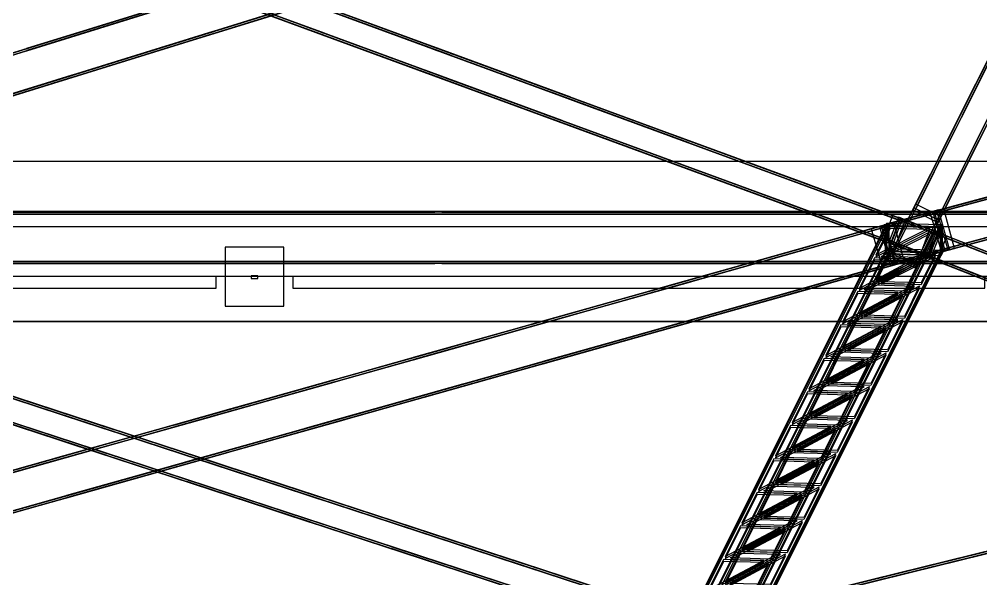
# Model space of a CAD drawing. Header units: millimetres. Extents: x -52000 to 48850, y -48850 to 51750.
# Drawn here: x 4164 to 11668, y 19641 to 24010 of the extents above; entities that cross this region are included whole.
import ezdxf

# ---------------------------------------------------------------- set-up
doc = ezdxf.new("R2010")
doc.units = ezdxf.units.MM
doc.layers.add('D-STR-BASE', color=7, linetype='Continuous', lineweight=25)
doc.layers.add('D-STR-STRC', color=7, linetype='Continuous', lineweight=25)

msp = doc.modelspace()

# ---------------------------------------------------------------- linework, layer by layer
at = {"layer": 'D-STR-BASE'}
for points in [[(-24900, -22900), (24900, -22900), (24900, 22900), (-24900, 22900)], [(24450, 22390), (-24450, 22390), (-24450, 22510), (24450, 22510)], [(24450, 22390), (-24450, 22390), (-24450, 22510), (24450, 22510)], [(5770, 21770), (6230, 21770), (6230, 22230), (5770, 22230)], [(24000, 22000), (-24000, 22000), (-24000, 21650), (24000, 21650)], [(24000, 22000), (-24000, 22000), (-24000, 21650), (24000, 21650)], [(24000, 22000), (-24000, 22000), (-24000, 21650), (24000, 21650)], [(24000, 22000), (-24000, 22000), (-24000, 21650), (24000, 21650)], [(24000, 22000), (-24000, 22000), (-24000, 21650), (24000, 21650)], [(24000, 22000), (-24000, 22000), (-24000, 21650), (24000, 21650)], [(24000, 22000), (-24000, 22000), (-24000, 21650), (24000, 21650)], [(24000, 22000), (-24000, 22000), (-24000, 21650), (24000, 21650)], [(5700, 22000), (300, 22000), (300, 21910), (5700, 21910)], [(5700, 22000), (300, 22000), (300, 21910), (5700, 21910)], [(6025, 22006), (5975, 22006), (5975, 21986), (6025, 21986)], [(11700, 22000), (6300, 22000), (6300, 21910), (11700, 21910)], [(11700, 22000), (6300, 22000), (6300, 21910), (11700, 21910)], [(-23650, -21650), (23650, -21650), (23650, 21650), (-23650, 21650)], [(-23650, -21650), (23650, -21650), (23650, 21650), (-23650, 21650)], [(-23650, -21650), (23650, -21650), (23650, 21650), (-23650, 21650)], [(-23650, -21650), (23650, -21650), (23650, 21650), (-23650, 21650)]]:
    msp.add_lwpolyline(points, close=True, dxfattribs=at)
at = {"layer": 'D-STR-STRC'}
for points in [[(13362, 26617.8), (12943.2, 26487.8), (-256.8, 22390.4), (162, 22520.4)], [(13366.7, 26602.5), (12947.9, 26472.5), (-252.1, 22375.1), (166.7, 22505.1)], [(26554.9, 26607.3), (26162.1, 26501.7), (10913.3, 22404.3), (11306.2, 22509.9)], [(26559.1, 26591.8), (26166.2, 26486.3), (10917.5, 22388.8), (11310.3, 22494.4)], [(13194.4, 26634.8), (13008.8, 26263.6), (10960.1, 22166.2), (11145.7, 22537.3)], [(13208.7, 26627.6), (13023.1, 26256.5), (10974.4, 22159), (11160, 22530.2)], [(-114.8, 26537), (176.2, 26430.1), (11327.5, 22332.6), (11036.5, 22439.6)], [(-109.3, 26552), (181.7, 26445.1), (11333, 22347.7), (11042, 22454.6)], [(13376.9, 26543.5), (13191.3, 26172.4), (11142.6, 22074.9), (11328.2, 22446.1)], [(13391.2, 26536.4), (13205.6, 26165.2), (11156.9, 22067.8), (11342.5, 22439)], [(-181.7, 26354.9), (109.3, 26248), (11260.6, 22150.5), (10969.6, 22257.5)], [(-176.2, 26369.9), (114.8, 26263), (11266.1, 22165.6), (10975.1, 22272.5)], [(13452.1, 26327.5), (13033.3, 26197.5), (-166.7, 22100), (252.1, 22230)], [(13456.8, 26312.2), (13038, 26182.2), (-162, 22084.8), (256.8, 22214.7)], [(26633.8, 26313.7), (26240.9, 26208.2), (10992.2, 22110.7), (11385.1, 22216.3)], [(26637.9, 26298.3), (26245.1, 26192.7), (10996.4, 22095.3), (11389.2, 22200.8)], [(6775.5, 24255), (5745, 23935.1), (5408.1, 23830.5)], [(6777.3, 24255.5), (6440.3, 24150.9), (5409.9, 23831.1)], [(6780.2, 24239.7), (5749.8, 23919.8), (5412.8, 23815.2)], [(6782.1, 24240.3), (6445.1, 24135.7), (5414.7, 23815.8)], [(5467.5, 24279.1), (6333.5, 23960.9), (6537.9, 23885.8)], [(5470.2, 24278.1), (5674.6, 24203), (6540.6, 23884.9)], [(5473.1, 24294.2), (6339, 23976), (6543.4, 23900.9)], [(5475.7, 24293.2), (5680.1, 24218.1), (6546.1, 23899.9)], [(5585.3, 24203.9), (4554.9, 23884), (4217.9, 23779.4)], [(5587.2, 24204.4), (5250.2, 24099.8), (4219.8, 23780)], [(5590.1, 24188.6), (4559.7, 23868.7), (4222.7, 23764.1)], [(5591.9, 24189.1), (5255, 24084.5), (4224.5, 23764.7)], [(6463.7, 24119.8), (7329.7, 23801.6), (7534.1, 23726.5)], [(6466.4, 24118.8), (6670.8, 24043.7), (7536.8, 23725.5)], [(6469.2, 24134.8), (7335.2, 23816.6), (7539.6, 23741.5)], [(6471.9, 24133.8), (6676.3, 24058.7), (7542.3, 23740.5)], [(6396.8, 23937.7), (7262.8, 23619.5), (7467.2, 23544.4)], [(6402.3, 23952.7), (7268.3, 23634.5), (7472.7, 23559.4)], [(6405, 23951.7), (6609.4, 23876.6), (7475.4, 23558.4)], [(4485.3, 23862.4), (3454.9, 23542.5), (3117.9, 23437.9)], [(4487.2, 23863), (4150.2, 23758.4), (3119.8, 23438.5)], [(5675.5, 23913.5), (4645, 23593.7), (4308.1, 23489.1)], [(5677.3, 23914.1), (5340.3, 23809.5), (4309.9, 23489.6)], [(5680.2, 23898.2), (4649.8, 23578.4), (4312.8, 23473.8)], [(5682.1, 23898.8), (5345.1, 23794.2), (4314.7, 23474.4)], [(6399.5, 23936.7), (6603.9, 23861.6), (7469.9, 23543.4)], [(4490.1, 23847.1), (3459.7, 23527.3), (3122.7, 23422.7)], [(4491.9, 23847.7), (4155, 23743.1), (3124.5, 23423.2)], [(7398.5, 23793.3), (8264.5, 23475.2), (8468.9, 23400.1)], [(7401.2, 23792.4), (7605.6, 23717.3), (8471.6, 23399.1)], [(11788.7, 23823.3), (11655.8, 23557.5), (11499.9, 23245.8)], [(11800.9, 23847.9), (11645.1, 23536.1), (11512.2, 23270.4)], [(11803, 23816.1), (11670.1, 23550.4), (11514.2, 23238.7)], [(11815.3, 23840.7), (11659.4, 23529), (11526.5, 23263.3)], [(7393, 23778.3), (8259, 23460.1), (8463.4, 23385)], [(7395.7, 23777.3), (7600.1, 23702.2), (8466, 23384)], [(4575.5, 23572.1), (3545, 23252.2), (3208.1, 23147.6)], [(4577.3, 23572.6), (4240.3, 23468), (3209.9, 23148.2)], [(7326.1, 23596.2), (8192, 23278), (8396.4, 23202.9)], [(7328.8, 23595.2), (7533.2, 23520.1), (8399.1, 23202)], [(7331.6, 23611.2), (8197.6, 23293.1), (8402, 23218)], [(7334.3, 23610.3), (7538.7, 23535.2), (8404.6, 23217)], [(4580.2, 23556.8), (3549.8, 23236.9), (3212.8, 23132.3)], [(4582.1, 23557.4), (4245.1, 23452.8), (3214.7, 23132.9)], [(11630.2, 23506.4), (11474.4, 23194.7), (11341.5, 22929)], [(11644.5, 23499.3), (11488.7, 23187.5), (11355.8, 22921.8)], [(8322.3, 23436.9), (9188.2, 23118.7), (9392.6, 23043.6)], [(8325, 23435.9), (8529.4, 23360.8), (9395.3, 23042.6)], [(8327.8, 23451.9), (9193.7, 23133.7), (9398.1, 23058.6)], [(8330.5, 23450.9), (8534.9, 23375.8), (9400.8, 23057.6)], [(11617.9, 23481.8), (11485.1, 23216.1), (11329.2, 22904.4)], [(11632.2, 23474.7), (11499.4, 23208.9), (11343.5, 22897.2)], [(11812.7, 23415.2), (11656.8, 23103.4), (11524, 22837.7)], [(11800.4, 23390.6), (11667.5, 23124.9), (11511.7, 22813.1)], [(11814.7, 23383.4), (11681.8, 23117.7), (11526, 22806)], [(11827, 23408), (11671.1, 23096.3), (11538.3, 22830.6)], [(8260.9, 23269.8), (9126.8, 22951.6), (9331.2, 22876.5)], [(8263.6, 23268.8), (8468, 23193.7), (9333.9, 22875.5)], [(8255.4, 23254.8), (9121.3, 22936.6), (9325.7, 22861.5)], [(8258, 23253.8), (8462.5, 23178.7), (9328.4, 22860.5)], [(11447.2, 23140.4), (11314.3, 22874.6), (11158.5, 22562.9)], [(11459.5, 23165), (11303.6, 22853.2), (11170.8, 22587.5)], [(11461.5, 23133.2), (11328.6, 22867.5), (11172.8, 22555.8)], [(11473.8, 23157.8), (11317.9, 22846.1), (11185.1, 22580.3)], [(9251.5, 23095.4), (10117.5, 22777.2), (10321.9, 22702.1)], [(9254.2, 23094.4), (9458.6, 23019.3), (10324.6, 22701.1)], [(9257.1, 23110.4), (10123, 22792.3), (10327.4, 22717.1)], [(9259.7, 23109.5), (9464.2, 23034.3), (10330.1, 22716.2)], [(11629.7, 23049.1), (11496.8, 22783.4), (11340.9, 22471.7)], [(11642, 23073.7), (11486.1, 22762), (11353.2, 22496.3)], [(11644, 23042), (11511.1, 22776.3), (11355.2, 22464.5)], [(11656.3, 23066.6), (11500.4, 22754.8), (11367.5, 22489.1)], [(9184.6, 22913.3), (10050.6, 22595.1), (10255, 22520)], [(9187.3, 22912.3), (9391.7, 22837.2), (10257.7, 22519)], [(9190.2, 22928.3), (10056.1, 22610.2), (10260.5, 22535)], [(9192.8, 22927.4), (9397.2, 22852.2), (10263.2, 22534.1)], [(11288.8, 22823.5), (11143.7, 22533.3), (11010.8, 22267.6)], [(11303.1, 22816.3), (11158, 22526.2), (11025.1, 22260.4)], [(12498.3, 22830.2), (11356.2, 22523.3), (11040.1, 22438.4)], [(12502.5, 22814.7), (11360.3, 22507.8), (11044.2, 22422.9)], [(12504.2, 22831.8), (12188.1, 22746.8), (11046, 22439.9)], [(12508.4, 22816.3), (12192.3, 22731.4), (11050.1, 22424.5)], [(10180.8, 22754), (11000.9, 22452.6), (11205.3, 22377.5)], [(10183.5, 22753), (10387.9, 22677.9), (11208, 22376.6)], [(10186.3, 22769), (11006.4, 22467.7), (11210.8, 22392.6)], [(10189, 22768), (10393.4, 22692.9), (11213.5, 22391.6)], [(11276.5, 22798.9), (11143.6, 22533.2), (10998.5, 22243)], [(11290.8, 22791.8), (11157.9, 22526), (11012.8, 22235.9)], [(11458.9, 22707.7), (11326.1, 22442), (11181, 22151.8)], [(11471.2, 22732.3), (11326.1, 22442.1), (11193.3, 22176.4)], [(11473.2, 22700.5), (11340.4, 22434.8), (11195.3, 22144.6)], [(11485.5, 22725.1), (11340.5, 22434.9), (11207.6, 22169.2)], [(10119.4, 22586.9), (10939.5, 22285.6), (11143.9, 22210.5)], [(11337.9, 22521.3), (10878, 22391.8), (-273.3, 19252.4), (186.6, 19381.9)], [(22483, 22511.9), (22045.4, 22403.9), (9324.4, 19264.5), (9762, 19372.5)], [(10113.9, 22571.9), (10934, 22270.6), (11138.4, 22195.4)], [(10116.6, 22570.9), (10321, 22495.8), (11141, 22194.5)], [(10122.1, 22585.9), (10326.5, 22510.8), (11146.6, 22209.5)], [(11424.6, 22213.3), (11337.9, 22521.3), (10878, 22391.8), (10964.7, 22083.8)], [(11342.5, 22439), (11145.7, 22537.3), (10960.1, 22166.2), (11156.9, 22067.8)], [(11357.3, 22468.7), (11160.6, 22567.1), (10975, 22195.9), (11171.7, 22097.5)], [(11463.8, 22220.9), (11380.7, 22529.9), (10987.9, 22424.3), (11070.9, 22115.3)], [(12577.2, 22536.6), (11435.1, 22229.7), (11119, 22144.8)], [(12581.3, 22521.2), (11439.2, 22214.3), (11123.1, 22129.3)], [(12583.1, 22538.2), (12267, 22453.3), (11124.9, 22146.4)], [(12587.3, 22522.7), (12271.1, 22437.8), (11129, 22130.9)], [(11342.5, 22439), (11145.7, 22537.3), (11137.3, 22520.5), (11334, 22422.1)], [(11424.6, 22213.3), (11337.9, 22521.3), (11323.5, 22517.3), (11410.2, 22209.2)], [(22302.6, 22486.6), (22302.6, 22486.6), (-22302.6, 22486.6), (-22302.6, 22486.6)], [(11342.2, 22505.9), (10882.3, 22376.4), (-269, 19237), (190.9, 19366.5)], [(-130, 22438.8), (185.4, 22335.5), (9767, 19196), (9451.6, 19299.4)], [(-125, 22454), (190.4, 22350.7), (9771.9, 19211.2), (9456.6, 19314.6)], [(7406.7, 22502.6), (7406.7, 22502.6), (3744.6, 22502.6), (3744.6, 22502.6)], [(7406.7, 22486.6), (7406.7, 22486.6), (3744.6, 22486.6), (3744.6, 22486.6)], [(11123.8, 22502.6), (11123.8, 22502.6), (7461.7, 22502.6), (7461.7, 22502.6)], [(11123.8, 22486.6), (11123.8, 22486.6), (7461.7, 22486.6), (7461.7, 22486.6)], [(22486.9, 22496.4), (22049.2, 22388.4), (9328.2, 19248.9), (9765.9, 19356.9)], [(11212.8, 22486.1), (10842.7, 22381.9), (10023.9, 22151.4)], [(11216.3, 22487.1), (10397.5, 22256.6), (10027.4, 22152.4)], [(11217.1, 22470.7), (10847, 22366.5), (10028.2, 22136)], [(11220.6, 22471.7), (10401.8, 22241.2), (10031.7, 22137)], [(11360.6, 22195.3), (11273.8, 22503.3), (10813.9, 22373.8), (10900.6, 22065.8)], [(10978.7, 22477.8), (10906.2, 22280.7), (11197.3, 22173.8), (11269.7, 22370.9)], [(11389.2, 22200.8), (11306.2, 22509.9), (10913.3, 22404.3), (10996.4, 22095.3)], [(11026.5, 22464.2), (10949.9, 22268.7), (10965.5, 22262.6), (11042.1, 22458.1)], [(11026.5, 22464.2), (10949.9, 22268.7), (11276, 22140.9), (11352.6, 22336.4)], [(11042, 22454.6), (10969.6, 22257.5), (10983.4, 22252.4), (11055.8, 22449.5)], [(11042, 22454.6), (10969.6, 22257.5), (11260.6, 22150.5), (11333, 22347.7)], [(11077.9, 22444.1), (11001.3, 22248.5), (11327.4, 22120.8), (11404, 22316.3)], [(11020.7, 22449.3), (11346.8, 22321.5), (19358.6, 19182.1), (19032.6, 19309.9)], [(11026.5, 22464.2), (11352.6, 22336.4), (19364.5, 19197), (19038.4, 19324.8)], [(14840.9, 22502.6), (14840.9, 22502.6), (11178.8, 22502.6), (11178.8, 22502.6)], [(14840.9, 22486.6), (14840.9, 22486.6), (11178.8, 22486.6), (11178.8, 22486.6)], [(11389.2, 22200.8), (11306.2, 22509.9), (11293.9, 22506.6), (11377, 22197.5)], [(11369.8, 22403.5), (10932.8, 22415.5), (9363.1, 19276.1), (9800.1, 19264)], [(11369.8, 22387.9), (10932.8, 22400), (9363.1, 19260.5), (9800.1, 19248.5)], [(11273.7, 22382.5), (10960.9, 22391.1), (10850.1, 22169.7)], [(11273.7, 22366.9), (10960.9, 22375.5), (10850.1, 22154.1)], [(10979, 22087.9), (10892.3, 22395.9), (10878, 22391.8), (10964.7, 22083.8)], [(11313.2, 22370.8), (11202.4, 22149.4), (10889.6, 22158)], [(11008.6, 22098.6), (10925.6, 22407.6), (10913.3, 22404.3), (10996.4, 22095.3)], [(11358.1, 22166.3), (11358.1, 22380.2), (10921.1, 22392.2), (10921.1, 22178.3)], [(10952.6, 22201.1), (10952.6, 22415), (10932.8, 22415.5), (10932.8, 22201.7)], [(11369.8, 22189.6), (11369.8, 22403.5), (10932.8, 22415.5), (10932.8, 22201.7)], [(11126.3, 22407.9), (11705.3, 22181.1), (11934.3, 22091.3)], [(11132.1, 22422.8), (11711.1, 22196), (11940.2, 22106.2)], [(11138.1, 22403.3), (11367.1, 22313.6), (11946.1, 22086.7)], [(11143.9, 22418.2), (11373, 22328.5), (11952, 22101.6)], [(11369.8, 22189.6), (11369.8, 22403.5), (11349.9, 22404), (11349.9, 22190.2)], [(11313.2, 22355.2), (11202.4, 22133.8), (10889.6, 22142.4)], [(11319.1, 22352.7), (11246.7, 22155.6), (11260.6, 22150.5), (11333, 22347.7)], [(11337.1, 22342.5), (11260.5, 22147), (11276, 22140.9), (11352.6, 22336.4)], [(11420.3, 22228.7), (10960.3, 22099.2), (-190.9, 18959.8), (269, 19089.3)], [(-190.4, 22254.4), (125, 22151.1), (9706.6, 19011.7), (9391.2, 19115)], [(11424.6, 22213.3), (10964.7, 22083.8), (-186.6, 18944.4), (273.3, 19073.9)], [(-185.4, 22269.7), (130, 22166.3), (9711.5, 19026.9), (9396.2, 19130.2)], [(10329.9, 22237.5), (9959.8, 22133.3), (9094.6, 21889.8)], [(10333.4, 22238.5), (9468.2, 21994.9), (9098.1, 21890.7)], [(10334.3, 22222.1), (9964.2, 22117.9), (9098.9, 21874.4)], [(10337.8, 22223.1), (9472.5, 21979.5), (9102.4, 21875.3)], [(11369.8, 22205.2), (10932.8, 22217.2), (9363.1, 19077.8), (9800.1, 19065.7)], [(10949.9, 22268.7), (11276, 22140.9), (19287.9, 19001.5), (18961.8, 19129.3)], [(10955.8, 22283.6), (11281.9, 22155.8), (19293.7, 19016.4), (18967.6, 19144.2)], [(11055.5, 22227.3), (11634.5, 22000.4), (11863.5, 21910.7)], [(11061.3, 22242.2), (11640.3, 22015.3), (11869.4, 21925.6)], [(11067.3, 22222.7), (11296.4, 22132.9), (11875.4, 21906.1)], [(11073.2, 22237.6), (11302.2, 22147.8), (11881.2, 21921)], [(11369.8, 22189.6), (10932.8, 22201.7), (9363.1, 19062.2), (9800.1, 19050.2)], [(11295.1, 22193.5), (10925, 22089.3), (10106.2, 21858.8)], [(11298.7, 22194.5), (10479.9, 21963.9), (10109.8, 21859.7)], [(11299.5, 22178.1), (10929.4, 22073.9), (10110.6, 21843.4)], [(11303, 22179.1), (10484.2, 21948.5), (10114.1, 21844.3)], [(11151.3, 22137.8), (10838.5, 22146.4), (10719.3, 21908.1)], [(11273.7, 22184.2), (10960.9, 22192.8), (10850.1, 21971.4)], [(11273.7, 22168.6), (10960.9, 22177.2), (10850.1, 21955.8)], [(11313.2, 22172.5), (11202.4, 21951.1), (10889.6, 21959.7)], [(11313.2, 22156.9), (11202.4, 21935.5), (10889.6, 21944.1)], [(11165.3, 22084.7), (10968.5, 22183), (10960.1, 22166.2), (11156.9, 22067.8)], [(22302.6, 22118.6), (22302.6, 22118.6), (-22302.6, 22118.6), (-22302.6, 22118.6)], [(7406.7, 22118.6), (7406.7, 22118.6), (3744.6, 22118.6), (3744.6, 22118.6)], [(7406.7, 22102.6), (7406.7, 22102.6), (3744.6, 22102.6), (3744.6, 22102.6)], [(11123.8, 22118.6), (11123.8, 22118.6), (7461.7, 22118.6), (7461.7, 22118.6)], [(11123.8, 22102.6), (11123.8, 22102.6), (7461.7, 22102.6), (7461.7, 22102.6)], [(11151.3, 22122.2), (10838.5, 22130.8), (10719.3, 21892.5)], [(11190.8, 22126), (11071.6, 21887.7), (10758.8, 21896.4)], [(11190.8, 22110.5), (11071.6, 21872.2), (10758.8, 21880.8)], [(14840.9, 22118.6), (14840.9, 22118.6), (11178.8, 22118.6), (11178.8, 22118.6)], [(14840.9, 22102.6), (14840.9, 22102.6), (11178.8, 22102.6), (11178.8, 22102.6)], [(9400.6, 21975.9), (9030.5, 21871.7), (8165.3, 21628.1)], [(9404.2, 21976.9), (8538.9, 21733.3), (8168.8, 21629.1)], [(9405, 21960.5), (9034.9, 21856.3), (8169.6, 21612.7)], [(9408.5, 21961.5), (8543.3, 21717.9), (8173.2, 21613.7)], [(10412.3, 21944.9), (10042.2, 21840.7), (9177, 21597.1)], [(10415.8, 21945.9), (9550.6, 21702.3), (9180.5, 21598.1)], [(10416.6, 21929.5), (10046.5, 21825.3), (9181.3, 21581.7)], [(10420.2, 21930.5), (9554.9, 21686.9), (9184.8, 21582.7)], [(11151.3, 21939.5), (10838.5, 21948.1), (10719.3, 21709.8)], [(11151.3, 21923.9), (10838.5, 21932.5), (10719.3, 21694.2)], [(11190.8, 21927.7), (11071.6, 21689.4), (10758.8, 21698.1)], [(11190.8, 21912.2), (11071.6, 21673.9), (10758.8, 21682.5)], [(11020.5, 21876.1), (10707.7, 21884.8), (10588.5, 21646.5)], [(11020.5, 21860.6), (10707.7, 21869.2), (10588.5, 21630.9)], [(11060, 21864.4), (10940.8, 21626.1), (10628, 21634.7)], [(11060, 21848.9), (10940.8, 21610.6), (10628, 21619.2)], [(8471.4, 21714.3), (8101.3, 21610.1), (7236, 21366.5)], [(8474.9, 21715.3), (7609.7, 21471.7), (7239.6, 21367.5)], [(8475.7, 21698.9), (8105.6, 21594.7), (7240.4, 21351.1)], [(8479.2, 21699.9), (7614, 21456.3), (7243.9, 21352.1)], [(11020.5, 21677.8), (10707.7, 21686.5), (10588.5, 21448.2)], [(9483, 21683.3), (9112.9, 21579.1), (8247.7, 21335.5)], [(9486.5, 21684.3), (8621.3, 21440.7), (8251.2, 21336.5)], [(9487.4, 21667.9), (9117.3, 21563.7), (8252, 21320.1)], [(9490.9, 21668.9), (8625.6, 21425.3), (8255.6, 21321.1)], [(10889.7, 21614.5), (10576.9, 21623.1), (10457.7, 21384.8)], [(11020.5, 21662.3), (10707.7, 21670.9), (10588.5, 21432.6)], [(11060, 21666.1), (10940.8, 21427.8), (10628, 21436.4)], [(11060, 21650.6), (10940.8, 21412.3), (10628, 21420.9)], [(10889.7, 21599), (10576.9, 21607.6), (10457.7, 21369.3)], [(10929.2, 21602.8), (10810, 21364.5), (10497.2, 21373.1)], [(10929.2, 21587.2), (10810, 21348.9), (10497.2, 21357.6)], [(7542.1, 21452.7), (7172, 21348.5), (6306.8, 21104.9)], [(7545.6, 21453.7), (6680.4, 21210.1), (6310.3, 21105.9)], [(7546.4, 21437.3), (7176.3, 21333.1), (6311.1, 21089.5)], [(7550, 21438.3), (6684.7, 21194.7), (6314.6, 21090.5)], [(8553.8, 21421.7), (8183.7, 21317.5), (7318.4, 21073.9)], [(8557.3, 21422.7), (7692, 21179.1), (7321.9, 21074.9)], [(8558.1, 21406.3), (8188, 21302.1), (7322.8, 21058.5)], [(8561.6, 21407.3), (7696.4, 21163.7), (7326.3, 21059.5)], [(10889.7, 21416.2), (10576.9, 21424.8), (10457.7, 21186.5)], [(10889.7, 21400.7), (10576.9, 21409.3), (10457.7, 21171)], [(10929.2, 21404.5), (10810, 21166.2), (10497.2, 21174.8)], [(10929.2, 21388.9), (10810, 21150.6), (10497.2, 21159.3)], [(10758.9, 21352.9), (10446.1, 21361.5), (10326.9, 21123.2)], [(10758.9, 21337.4), (10446.1, 21346), (10326.9, 21107.7)], [(10798.4, 21341.2), (10679.2, 21102.9), (10366.4, 21111.5)], [(10798.4, 21325.6), (10679.2, 21087.3), (10366.4, 21095.9)], [(6612.8, 21191.1), (6242.7, 21086.9), (5377.5, 20843.3)], [(6616.3, 21192.1), (5751.1, 20948.5), (5381, 20844.3)], [(6617.2, 21175.7), (6247.1, 21071.5), (5381.8, 20827.9)], [(6620.7, 21176.7), (5755.4, 20933.1), (5385.3, 20828.9)], [(7628, 21161.1), (6762.8, 20917.5), (6392.7, 20813.3)], [(10758.9, 21154.6), (10446.1, 21163.2), (10326.9, 20924.9)], [(3934.6, 21107), (4674.8, 20864.5), (4896.3, 20791.9)], [(3939.6, 21122.2), (4679.8, 20879.7), (4901.3, 20807.1)], [(3942.2, 21104.5), (4163.7, 21032), (4903.9, 20789.4)], [(3947.2, 21119.8), (4168.7, 21047.2), (4908.9, 20804.6)], [(7624.5, 21160.1), (7254.4, 21055.9), (6389.1, 20812.3)], [(7628.8, 21144.7), (7258.7, 21040.5), (6393.5, 20796.9)], [(7632.3, 21145.6), (6767.1, 20902.1), (6397, 20797.9)], [(10628.1, 21091.3), (10315.3, 21099.9), (10196.1, 20861.6)], [(10758.9, 21139.1), (10446.1, 21147.7), (10326.9, 20909.4)], [(10798.4, 21142.9), (10679.2, 20904.6), (10366.4, 20913.2)], [(10798.4, 21127.3), (10679.2, 20889), (10366.4, 20897.6)], [(10628.1, 21075.7), (10315.3, 21084.4), (10196.1, 20846)], [(10667.6, 21079.6), (10548.4, 20841.3), (10235.5, 20849.9)], [(10667.6, 21064), (10548.4, 20825.7), (10235.5, 20834.3)], [(3879.2, 20937.9), (4619.4, 20695.3), (4840.9, 20622.8)], [(3874.2, 20922.7), (4614.4, 20680.1), (4835.9, 20607.6)], [(3881.8, 20920.2), (4103.3, 20847.6), (4843.5, 20605.1)], [(3886.8, 20935.4), (4108.3, 20862.8), (4848.5, 20620.3)], [(5683.5, 20929.4), (5313.5, 20825.3), (4448.2, 20581.7)], [(5687.1, 20930.4), (4821.8, 20686.8), (4451.7, 20582.7)], [(5687.9, 20914), (5317.8, 20809.9), (4452.6, 20566.3)], [(5691.4, 20915), (4826.2, 20671.4), (4456.1, 20567.3)], [(4738, 20860.6), (5478.3, 20618.1), (5699.8, 20545.5)], [(6695.2, 20898.4), (6325.1, 20794.2), (5459.9, 20550.7)], [(6698.7, 20899.4), (5833.5, 20655.8), (5463.4, 20551.6)], [(6699.5, 20883), (6329.4, 20778.8), (5464.2, 20535.3)], [(6703.1, 20884), (5837.8, 20640.4), (5467.7, 20536.2)], [(10628.1, 20893), (10315.3, 20901.6), (10196.1, 20663.3)], [(10628.1, 20877.4), (10315.3, 20886.1), (10196.1, 20647.7)], [(10667.6, 20881.3), (10548.4, 20643), (10235.5, 20651.6)], [(10667.6, 20865.7), (10548.4, 20627.4), (10235.5, 20636)], [(4733.1, 20845.4), (5473.3, 20602.9), (5694.8, 20530.3)], [(4740.6, 20842.9), (4962.2, 20770.3), (5702.4, 20527.8)], [(4745.6, 20858.1), (4967.1, 20785.6), (5707.4, 20543)], [(10497.3, 20829.7), (10184.4, 20838.3), (10065.3, 20600)], [(10497.3, 20814.1), (10184.4, 20822.7), (10065.3, 20584.4)], [(10536.7, 20817.9), (10417.6, 20579.6), (10104.7, 20588.3)], [(10536.7, 20802.4), (10417.6, 20564.1), (10104.7, 20572.7)], [(4754.3, 20667.8), (4384.2, 20563.6), (3518.9, 20320)], [(4757.8, 20668.8), (3892.6, 20425.2), (3522.5, 20321)], [(4758.6, 20652.4), (4388.5, 20548.2), (3523.3, 20304.6)], [(4762.1, 20653.4), (3896.9, 20409.8), (3526.8, 20305.6)], [(5765.9, 20636.8), (5395.8, 20532.6), (4530.6, 20289)], [(5769.5, 20637.8), (4904.2, 20394.2), (4534.1, 20290)], [(4672.7, 20661.1), (5412.9, 20418.5), (5634.4, 20345.9)], [(4677.6, 20676.3), (5417.9, 20433.7), (5639.4, 20361.1)], [(4680.2, 20658.6), (4901.8, 20586), (5642, 20343.5)], [(4685.2, 20673.8), (4906.7, 20601.2), (5647, 20358.7)], [(10497.3, 20631.4), (10184.4, 20640), (10065.3, 20401.7)], [(5770.3, 20621.4), (5400.2, 20517.2), (4534.9, 20273.6)], [(5773.8, 20622.4), (4908.6, 20378.8), (4538.5, 20274.6)], [(5531.5, 20583.8), (6271.8, 20341.3), (6493.3, 20268.7)], [(5536.5, 20599), (6276.7, 20356.5), (6498.3, 20283.9)], [(5539.1, 20581.3), (5760.6, 20508.7), (6500.9, 20266.2)], [(5544.1, 20596.5), (5765.6, 20523.9), (6505.8, 20281.4)], [(10366.5, 20568), (10053.6, 20576.7), (9934.5, 20338.4)], [(10366.5, 20552.5), (10053.6, 20561.1), (9934.5, 20322.8)], [(10497.3, 20615.8), (10184.4, 20624.4), (10065.3, 20386.1)], [(10536.7, 20619.6), (10417.6, 20381.3), (10104.7, 20390)], [(10536.7, 20604.1), (10417.6, 20365.8), (10104.7, 20374.4)], [(10405.9, 20556.3), (10286.8, 20318), (9973.9, 20326.6)], [(10405.9, 20540.8), (10286.8, 20302.5), (9973.9, 20311.1)], [(5476.1, 20414.6), (6216.3, 20172.1), (6437.8, 20099.5)], [(5483.7, 20412.2), (5705.2, 20339.6), (6445.4, 20097)], [(4836.7, 20375.2), (4466.6, 20271), (3601.3, 20027.4)], [(4840.2, 20376.2), (3974.9, 20132.6), (3604.8, 20028.4)], [(4841, 20359.8), (4470.9, 20255.6), (3605.7, 20012)], [(4844.5, 20360.8), (3979.3, 20117.2), (3609.2, 20013)], [(5471.1, 20399.4), (6211.3, 20156.9), (6432.9, 20084.3)], [(5478.7, 20397), (5700.2, 20324.4), (6440.4, 20081.8)], [(6335, 20337.4), (7075.2, 20094.8), (7296.7, 20022.3)], [(10366.5, 20369.7), (10053.6, 20378.4), (9934.5, 20140.1)], [(10366.5, 20354.2), (10053.6, 20362.8), (9934.5, 20124.5)], [(10405.9, 20358), (10286.8, 20119.7), (9973.9, 20128.3)], [(10405.9, 20342.5), (10286.8, 20104.2), (9973.9, 20112.8)], [(6330, 20322.2), (7070.2, 20079.6), (7291.7, 20007.1)], [(6337.6, 20319.7), (6559.1, 20247.1), (7299.3, 20004.6)], [(6342.6, 20334.9), (6564.1, 20262.3), (7304.3, 20019.8)], [(10235.7, 20306.4), (9922.8, 20315), (9803.7, 20076.7)], [(10235.7, 20290.9), (9922.8, 20299.5), (9803.7, 20061.2)], [(10275.1, 20294.7), (10156, 20056.4), (9843.1, 20065)], [(10275.1, 20279.2), (10156, 20040.8), (9843.1, 20049.5)], [(6269.6, 20137.8), (7009.8, 19895.3), (7231.3, 19822.7)], [(6274.6, 20153), (7014.8, 19910.5), (7236.3, 19837.9)], [(6277.2, 20135.3), (6498.7, 20062.8), (7238.9, 19820.2)], [(6282.2, 20150.5), (6503.7, 20078), (7243.9, 19835.4)], [(10235.7, 20108.1), (9922.8, 20116.7), (9803.7, 19878.4)], [(12865, 20138.2), (11873.8, 19893.6), (11521.7, 19806.7)], [(12865.2, 20138.3), (12513.1, 20051.4), (11521.9, 19806.8)], [(12868.8, 20122.7), (11877.6, 19878.1), (11525.5, 19791.2)], [(12869.1, 20122.8), (12516.9, 20035.9), (11525.7, 19791.3)], [(7128.5, 20060.6), (7868.7, 19818), (8090.2, 19745.4)], [(7133.4, 20075.8), (7873.7, 19833.2), (8095.2, 19760.6)], [(7136, 20058.1), (7357.6, 19985.5), (8097.8, 19743)], [(7141, 20073.3), (7362.5, 20000.7), (8102.8, 19758.2)], [(10104.9, 20044.8), (9792, 20053.4), (9672.9, 19815.1)], [(10104.9, 20029.3), (9792, 20037.9), (9672.9, 19799.6)], [(10235.7, 20092.6), (9922.8, 20101.2), (9803.7, 19862.9)], [(10275.1, 20096.4), (10156, 19858.1), (9843.1, 19866.7)], [(10275.1, 20080.9), (10156, 19842.5), (9843.1, 19851.2)], [(10144.3, 20033.1), (10025.2, 19794.8), (9712.3, 19803.4)], [(10144.3, 20017.5), (10025.2, 19779.2), (9712.3, 19787.8)], [(7073, 19891.4), (7813.3, 19648.9), (8034.8, 19576.3)], [(7080.6, 19888.9), (7302.1, 19816.3), (8042.4, 19573.8)], [(7068.1, 19876.2), (7808.3, 19633.7), (8029.8, 19561.1)], [(7075.6, 19873.7), (7297.2, 19801.1), (8037.4, 19558.6)], [(7931.9, 19814.1), (8672.1, 19571.6), (8893.6, 19499)], [(7939.5, 19811.7), (8161, 19739.1), (8901.2, 19496.5)], [(10104.9, 19846.5), (9792, 19855.1), (9672.9, 19616.8)], [(10104.9, 19831), (9792, 19839.6), (9672.9, 19601.3)], [(10144.3, 19834.8), (10025.2, 19596.5), (9712.3, 19605.1)], [(10144.3, 19819.2), (10025.2, 19580.9), (9712.3, 19589.5)], [(11804.9, 19876.6), (10813.7, 19632), (10461.6, 19545.1)], [(11805.1, 19876.7), (11453, 19789.8), (10461.8, 19545.2)], [(11808.7, 19861.1), (10817.6, 19616.5), (10465.4, 19529.6)], [(11809, 19861.2), (11456.8, 19774.2), (10465.6, 19529.6)], [(7926.9, 19798.9), (8667.1, 19556.4), (8888.7, 19483.8)], [(7934.5, 19796.5), (8156, 19723.9), (8896.2, 19481.3)], [(9974.1, 19783.2), (9661.2, 19791.8), (9542.1, 19553.5)], [(9974.1, 19767.6), (9661.2, 19776.3), (9542.1, 19538)], [(10013.5, 19771.5), (9894.4, 19533.2), (9581.5, 19541.8)], [(10013.5, 19755.9), (9894.4, 19517.6), (9581.5, 19526.2)]]:
    msp.add_lwpolyline(points, close=True, dxfattribs=at)
for points in [[(13348.9, 26613.7), (148.9, 22516.3)], [(13362, 26617.8), (162, 22520.4)], [(13186, 26617.9), (11137.3, 22520.5)], [(13194.4, 26634.8), (11145.7, 22537.3)], [(26542.6, 26604), (11293.9, 22506.6)], [(26554.9, 26607.3), (11306.2, 22509.9)], [(12956.3, 26491.9), (-243.7, 22394.4)], [(-109.3, 26552), (11042, 22454.6)], [(-95.4, 26546.9), (11055.8, 22449.5)], [(26162.1, 26501.7), (10913.3, 22404.3)], [(26174.3, 26505), (10925.6, 22407.6)], [(13382.7, 26519.5), (11334, 22422.1)], [(13391.2, 26536.4), (11342.5, 22439)], [(12943.2, 26487.8), (-256.8, 22390.4)], [(167.9, 26450.2), (11319.1, 22352.7)], [(181.7, 26445.1), (11333, 22347.7)], [(-181.7, 26354.9), (10969.6, 22257.5)], [(-167.9, 26349.8), (10983.4, 22252.4)], [(13443.7, 26308.1), (243.7, 22210.7)], [(13456.8, 26312.2), (256.8, 22214.7)], [(13008.8, 26263.6), (10960.1, 22166.2)], [(13017.3, 26280.5), (10968.5, 22183)], [(26625.7, 26295), (11377, 22197.5)], [(26637.9, 26298.3), (11389.2, 22200.8)], [(95.4, 26253.1), (11246.7, 22155.6)], [(109.3, 26248), (11260.6, 22150.5)], [(26245.1, 26192.7), (10996.4, 22095.3)], [(26257.4, 26196), (11008.6, 22098.6)], [(13038, 26182.2), (-162, 22084.8)], [(13051.1, 26186.3), (-148.9, 22088.8)], [(13205.6, 26165.2), (11156.9, 22067.8)], [(13214, 26182.1), (11165.3, 22084.7)], [(11323.5, 22517.3), (172.2, 19377.8)], [(11337.9, 22521.3), (186.6, 19381.9)], [(22483, 22511.9), (9762, 19372.5)], [(11160.6, 22567.1), (11145.7, 22537.3)], [(11337.9, 22521.3), (11273.8, 22503.3)], [(11380.7, 22529.9), (11306.2, 22509.9)], [(22302.6, 22502.6), (-22302.6, 22502.6)], [(-125, 22454), (9456.6, 19314.6)], [(-110, 22449.1), (9471.6, 19309.7)], [(22469.4, 22508.5), (9748.4, 19369.1)], [(10978.7, 22477.8), (11042, 22454.6)], [(11026.5, 22464.2), (19038.4, 19324.8)], [(11026.5, 22464.2), (11077.9, 22444.1)], [(11042.1, 22458.1), (19053.9, 19318.7)], [(11357.3, 22468.7), (11342.5, 22439)], [(10878, 22391.8), (-273.3, 19252.4)], [(10892.3, 22395.9), (-259, 19256.4)], [(22045.4, 22403.9), (9324.4, 19264.5)], [(22059.1, 22407.3), (9338.1, 19267.8)], [(10932.8, 22415.5), (9363.1, 19276.1)], [(10952.6, 22415), (9382.9, 19275.5)], [(11349.9, 22404), (9780.2, 19264.6)], [(11369.8, 22403.5), (9800.1, 19264)], [(10878, 22391.8), (10813.9, 22373.8)], [(10987.9, 22424.3), (10913.3, 22404.3)], [(10932.8, 22415.5), (10921.1, 22392.2)], [(11269.7, 22370.9), (11333, 22347.7)], [(11369.8, 22403.5), (11358.1, 22380.2)], [(175.4, 22355.6), (9756.9, 19216.2)], [(190.4, 22350.7), (9771.9, 19211.2)], [(11337.1, 22342.5), (19349, 19203.1)], [(11352.6, 22336.4), (19364.5, 19197)], [(11352.6, 22336.4), (11404, 22316.3)], [(-190.4, 22254.4), (9391.2, 19115)], [(-175.4, 22249.5), (9406.2, 19110.1)], [(11424.6, 22213.3), (273.3, 19073.9)], [(10906.2, 22280.7), (10969.6, 22257.5)], [(10949.9, 22268.7), (18961.8, 19129.3)], [(10949.9, 22268.7), (11001.3, 22248.5)], [(10965.5, 22262.6), (18977.3, 19123.2)], [(11424.6, 22213.3), (11360.6, 22195.3)], [(11463.8, 22220.9), (11389.2, 22200.8)], [(110, 22156), (9691.5, 19016.6)], [(125, 22151.1), (9706.6, 19011.7)], [(11410.2, 22209.2), (259, 19069.8)], [(10932.8, 22201.7), (9363.1, 19062.2)], [(10952.6, 22201.1), (9382.9, 19061.7)], [(11349.9, 22190.2), (9780.2, 19050.7)], [(11369.8, 22189.6), (9800.1, 19050.2)], [(10932.8, 22201.7), (10921.1, 22178.3)], [(10975, 22195.9), (10960.1, 22166.2)], [(11197.3, 22173.8), (11260.6, 22150.5)], [(11260.5, 22147), (19272.3, 19007.6)], [(11276, 22140.9), (19287.9, 19001.5)], [(11276, 22140.9), (11327.4, 22120.8)], [(11369.8, 22189.6), (11358.1, 22166.3)], [(22302.6, 22102.6), (-22302.6, 22102.6)], [(10964.7, 22083.8), (-186.6, 18944.4)], [(10979, 22087.9), (-172.2, 18948.4)], [(10964.7, 22083.8), (10900.6, 22065.8)], [(11070.9, 22115.3), (10996.4, 22095.3)], [(11171.7, 22097.5), (11156.9, 22067.8)]]:
    msp.add_lwpolyline(points, dxfattribs=at)

doc.saveas('drawing.dxf')
